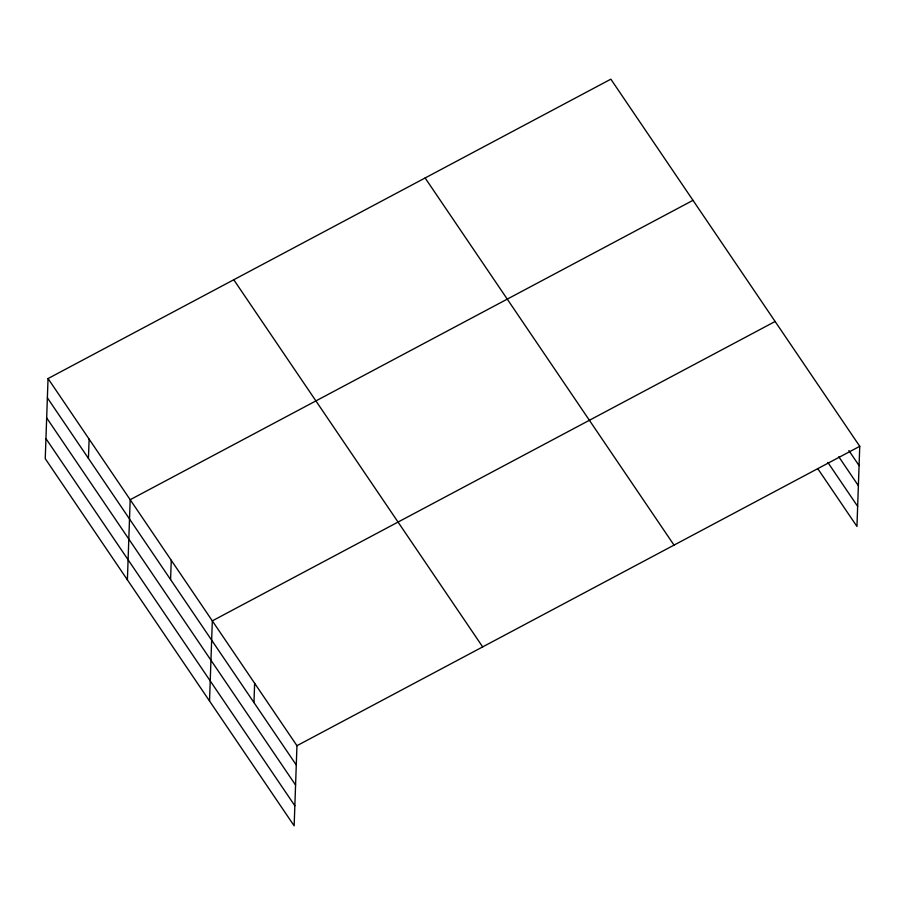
<?xml version="1.0" encoding="UTF-8"?>
<svg xmlns="http://www.w3.org/2000/svg" width="905" height="905" viewBox="0 0 905 905"><rect width="100%" height="100%" fill="white"/><g stroke="black" fill="none" stroke-linecap="round" stroke-linejoin="round"><path stroke-width="1.36" d="M48.044 378.55L45.25 458.688L294.148 825.824L296.953 745.697L48.044 378.55L610.852 79.176L859.75 446.312L856.956 526.45L817.769 468.654M88.441 458.405L89.12 439.129M127.39 579.845L130.184 499.707L692.981 200.333M170.581 579.562L171.26 560.285M209.53 701.002L212.324 620.864L775.121 321.49M253.966 702.563L254.633 683.275M296.953 745.697L859.75 446.312M848.89 450.566L859.071 465.6M838.788 456.776L858.37 485.68M827.871 462.444L857.657 506.37M425.124 177.968L674.021 545.115M233.773 279.758L482.67 646.894M47.377 397.827L296.274 764.974M46.675 417.918L295.573 785.054M45.951 438.608L294.849 805.744"/></g></svg>
